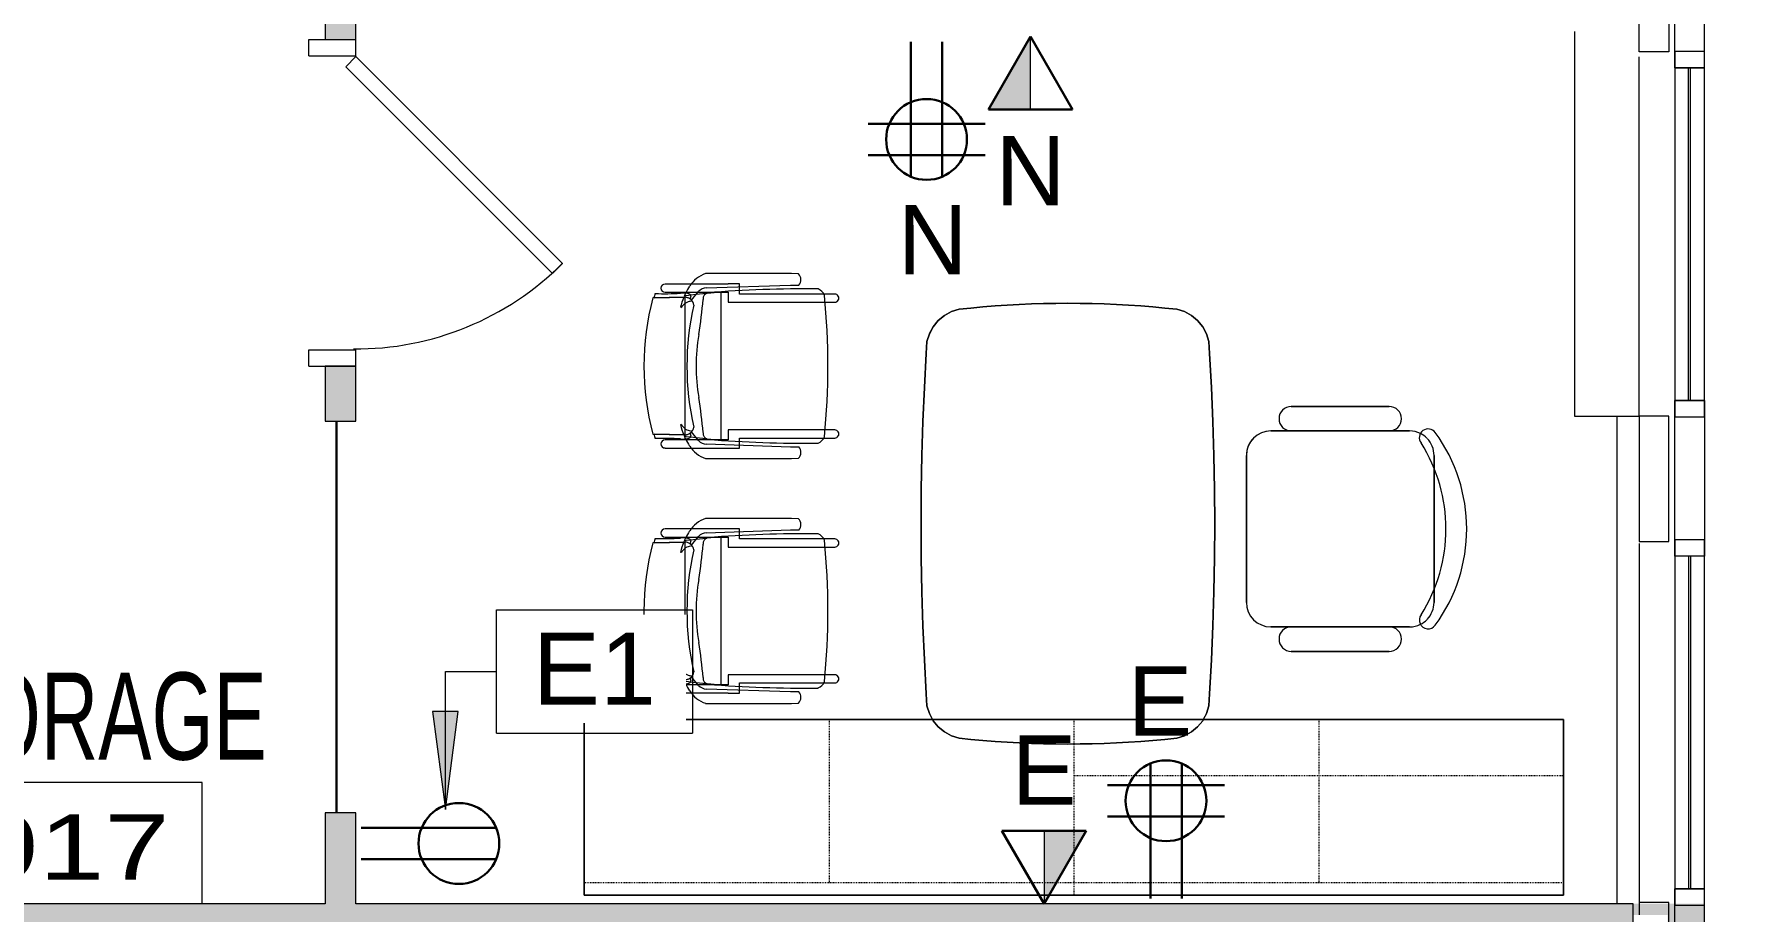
# Model space of a CAD drawing. Header units: inches. Extents: x 395 to 1878, y 644 to 1756.
# Drawn here: x 1467.3 to 1676.1, y 1256.9 to 1364.4 of the extents above; entities that cross this region are included whole.
import ezdxf

# ---------------------------------------------------------------- set-up
doc = ezdxf.new("R2010")
doc.units = ezdxf.units.IN
doc.header["$MEASUREMENT"] = 0
doc.linetypes.add('DASH 1_32_', pattern=[0.0625, 0.03125, -0.03125])
for name, color, linetype, lineweight in [('4694_52_AR$0$A-Area-Iden-Name', 7, 'Continuous', 9), ('4694_52_AR$0$A-Area-Iden-Numb', 7, 'Continuous', 9), ('4694_52_BB$0$BPT', 7, 'Continuous', 9), ('9t floor LINKED_dwg', 8, 'Continuous', 9), ('A-ANNO-KEYN', 231, 'Continuous', 9), ('A-ANNO-NOTE', 131, 'Continuous', 30), ('A-DETL-GENF', 92, 'Continuous', 9), ('A-DOOR', 31, 'Continuous', 13), ('A-DOOR-FRAM', 31, 'Continuous', 20), ('A-GLAZ', 151, 'Continuous', 13), ('A-WALL-PATT', 111, 'Continuous', 13), ('I-FURN', 30, 'Continuous', 9), ('I-WALL', 2, 'Continuous', 13)]:
    doc.layers.add(name, color=color, linetype=linetype, lineweight=lineweight)
doc.styles.add('Arial Narrow', font='ARIALN.TTF', dxfattribs={"width": 1.569593, "height": 8})
doc.styles.add('Arial Narrow_1', font='ARIALN.TTF', dxfattribs={"width": 0.8, "height": 10.666667})
doc.styles.add('Arial_2', font='arial.ttf', dxfattribs={"height": 8.851796})
doc.styles.add('Swis721 Lt BT', font='swissl.ttf', dxfattribs={"height": 8.514638})

# ---------------------------------------------------------------- blocks, each defined once
blk = doc.blocks.new('9t floor LINKED_dwg_4694_52_AR$0$OTJ_Room_Tag_4_P-V1-FIRST FLOOR POWER _ SIGNAL')
at = {"layer": '4694_52_AR$0$A-Area-Iden-Numb', "flags": 128}
blk.add_lwpolyline([(2, -1.855), (2, 0), (-2, 0), (-2, -1.855)], dxfattribs=at)
blk = doc.blocks.new('9t floor LINKED_dwg-4848483-FIRST FLOOR POWER _ SIGNAL')
at = {"layer": '4694_52_BB$0$BPT'}
for p, q in [((1670.06, 1319.54), (1670.06, 1360.29)), ((1670.31, 1319.54), (1670.31, 1360.29)), ((1661.25, 1317.63), (1661.25, 1257.87)), ((1663.99, 1302.01), (1663.99, 1258.02)), ((1671.99, 1300.47), (1668.37, 1300.47)), ((1670.06, 1300.47), (1670.06, 1259.72)), ((1670.31, 1300.47), (1670.31, 1259.72))]:
    blk.add_line(p, q, dxfattribs=at)
at = {"layer": '4694_52_BB$0$BPT', "flags": 128}
for points in [[(1663.99, 1379.17), (1667.62, 1379.17), (1667.62, 1362.25), (1663.99, 1362.25), (1663.99, 1379.17), (1663.99, 1423.16)], [(1668.37, 1360.29), (1671.99, 1360.29), (1668.37, 1360.29), (1668.37, 1381.04)], [(1671.99, 1360.29), (1671.99, 1381.04), (1668.37, 1381.04), (1671.99, 1381.04)], [(1656.06, 1364.73), (1656.06, 1317.63), (1663.99, 1317.63), (1663.99, 1361.62)], [(1671.99, 1319.54), (1668.37, 1319.54), (1671.99, 1319.54), (1671.99, 1300.47), (1668.37, 1300.47), (1668.37, 1319.54)], [(1671.99, 1236.91), (1671.99, 1259.72), (1668.37, 1259.72), (1671.99, 1259.72)], [(1668.37, 1236.91), (1671.99, 1236.91), (1668.37, 1236.91), (1668.37, 1259.72)], [(1663.99, 1238.51), (1663.99, 1237.78), (1667.62, 1237.78), (1667.62, 1258.02), (1663.99, 1258.02), (1663.99, 1256.51)]]:
    blk.add_lwpolyline(points, dxfattribs=at)
for points in [[(1671.99, 1362.29), (1668.37, 1362.29), (1668.37, 1317.54), (1671.99, 1317.54)], [(1667.62, 1302.26), (1667.62, 1317.63), (1663.99, 1317.63), (1663.99, 1302.26)], [(1668.37, 1257.72), (1671.99, 1257.72), (1671.99, 1302.47), (1668.37, 1302.47)]]:
    blk.add_lwpolyline(points, close=True, dxfattribs=at)
at = {"xscale": 8, "yscale": 8, "zscale": 8}
blk.add_blockref('9t floor LINKED_dwg_4694_52_AR$0$OTJ_Room_Tag_4_P-V1-FIRST FLOOR POWER _ SIGNAL', (1471.93, 1272.72), dxfattribs=at)
at = {"layer": '4694_52_AR$0$A-Area-Iden-Name', "insert": (1471.93, 1286.2), "char_height": 10.667, "width": 56.3634, "attachment_point": 2, "line_spacing_factor": 0.968573, "style": 'Arial Narrow_1'}
blk.add_mtext('STORAGE', dxfattribs=at)
at = {"layer": '4694_52_AR$0$A-Area-Iden-Numb', "insert": (1459.93, 1268.82), "char_height": 8, "width": 28.4095, "attachment_point": 1, "line_spacing_factor": 0.968573, "style": 'Arial Narrow'}
blk.add_mtext('917', dxfattribs=at)
blk = doc.blocks.new('Single Flush - OTJ_SOLIDFLUSH_ALUM-4928978-FIRST FLOOR POWER _ SIGNAL')
at = {"layer": 'A-DOOR', "color": 8, "lineweight": 20}
for p, q in [((-8.65, -25.96), (16.67, -0.64)), ((17.91, -1.88), (-7.42, -27.2)), ((16.67, -0.64), (17.91, -1.88)), ((-7.42, -27.2), (-8.65, -25.96))]:
    blk.add_line(p, q, dxfattribs=at)
at = {"layer": 'A-DOOR', "lineweight": 9}
blk.add_arc((17.91, -1.88), 35.81, 179.5, 225, dxfattribs=at)
at = {"layer": 'A-DOOR-FRAM', "color": 8}
for p, q in [((-20, 3.87), (-20, -1.88)), ((-20, 3.87), (-18, 3.87)), ((-18, 3.87), (-18, -1.88)), ((18, 3.87), (18, -1.88)), ((18, 3.87), (20, 3.87)), ((20, 3.87), (20, -1.88)), ((-20, -1.88), (-18, -1.88)), ((18, -1.88), (20, -1.88))]:
    blk.add_line(p, q, dxfattribs=at)
blk = doc.blocks.new('Frameless opening with glazing - 48_ x 96_-4931144-FIRST FLOOR POWER _ SIGNAL')
at = {"layer": 'A-GLAZ', "lineweight": 30}
blk.add_line((-25.5, -0.5), (22.5, -0.5), dxfattribs=at)
blk = doc.blocks.new('F-Haworth_Chair_X99-Seminar - X99 Seminar Chair with Glides-V19-FIRST FLOOR POWER _ SIGNAL')
at = {"layer": 'I-FURN'}
for p, q in [((-8.34, 11.52), (-8.42, 7.57)), ((-8.42, 7.57), (-8.34, 11.37)), ((8.42, 7.57), (8.34, 11.52)), ((8.34, 11.37), (8.42, 7.57)), ((-10.04, 10.02), (-10.04, 6.81)), ((-9.04, 7.4), (-9.04, 10.02)), ((9.04, 10.02), (9.04, 7.4)), ((10.04, 6.81), (10.04, 10.02)), ((-10.04, 6.81), (-10.04, 5)), ((-9.13, 5.92), (-8.07, 6.77)), ((-9.04, 5.99), (-9.04, 7.4)), ((-8.68, 6.87), (-8.75, 6.22)), ((-8.62, 7.42), (-8.68, 6.87)), ((-8.6, 7.6), (-8.62, 7.43)), ((-8.61, 6.81), (-8.23, 6.95)), ((-8.49, 7.6), (-8.56, 7.6)), ((-7.65, 7.6), (-8.4, 7.6)), ((-8.03, 6.81), (-7.95, 6.87)), ((7.65, 7.6), (-7.65, 7.6)), ((-7.18, 7.99), (-7.21, 8.13)), ((7.21, 8.13), (7.18, 7.99)), ((8.4, 7.6), (7.65, 7.6)), ((7.95, 6.87), (8.03, 6.81)), ((8.07, 6.77), (9.13, 5.92)), ((8.23, 6.95), (8.61, 6.81)), ((8.56, 7.6), (8.49, 7.6)), ((8.62, 7.43), (8.6, 7.6)), ((8.68, 6.87), (8.62, 7.42)), ((8.75, 6.22), (8.68, 6.87)), ((9.04, 7.4), (9.04, 5.99)), ((10.04, 5), (10.04, 6.81)), ((-11.32, 5.06), (-11.32, -5.48)), ((-10.04, 4.99), (-10.04, 2.27)), ((-9.92, -5.36), (-9.57, 4.97)), ((-8.9, 4.8), (-9.07, 3.2)), ((-9.04, 3.62), (-9.04, 5.99)), ((-8.88, 4.99), (-8.89, 4.91)), ((-8.75, 6.22), (-8.88, 4.99)), ((8.88, 4.99), (8.75, 6.22)), ((8.89, 4.91), (8.88, 4.99)), ((9.07, 3.2), (8.9, 4.8)), ((9.04, 5.99), (9.04, 3.62)), ((9.57, 4.97), (9.92, -5.36)), ((10.04, 2.27), (10.04, 4.99)), ((11.32, -5.48), (11.32, 5.06)), ((-10.04, 2.27), (-10.07, 2.27)), ((-10.07, 2.27), (-10.07, 0.89)), ((-9.07, 3.2), (-9.07, 3.12)), ((-9.07, 3.12), (9.07, 3.12)), ((-9.04, 3.43), (-9.04, 3.62)), ((-9.04, 3.12), (-9.04, 3.43)), ((-9.04, 2.27), (-9.04, 3.12)), ((-7.83, 2.27), (-9.04, 2.27)), ((-7.83, -9.57), (-7.83, 2.27)), ((9.04, 2.27), (7.83, 2.27)), ((7.83, 2.27), (7.83, -9.57)), ((9.04, 3.62), (9.04, 3.43)), ((9.04, 3.43), (9.04, 3.12)), ((9.04, 3.12), (9.04, 2.27)), ((9.07, 3.12), (9.07, 3.2)), ((10.07, 2.27), (10.04, 2.27)), ((10.07, 0.89), (10.07, 2.27)), ((-10.07, 0.89), (-9.71, 0.89)), ((-9.71, 0.89), (-9.2, 0.89)), ((-9.2, 0.89), (-8.82, 0.89)), ((-8.82, 0.89), (-8.82, -9.44)), ((8.82, 0.89), (9.2, 0.89)), ((8.82, -9.44), (8.82, 0.89)), ((9.2, 0.89), (9.71, 0.89)), ((9.71, 0.89), (10.07, 0.89)), ((-11.32, -5.48), (-11.3, -6.32)), ((-9.92, -6.36), (-9.92, -5.36)), ((9.92, -5.36), (9.92, -6.36)), ((11.3, -6.32), (11.32, -5.48)), ((-8.82, -9.44), (-8.82, -10.78)), ((-7.83, -10.78), (-7.83, -9.57)), ((7.83, -9.57), (7.83, -10.78)), ((8.82, -10.78), (8.82, -9.44))]:
    blk.add_line(p, q, dxfattribs=at)
for centre, radius, start, end in [((0, -20.29), 32.89, 75.3075, 104.696), ((-9.54, 10.02), 0.498, 360, 180), ((-36.06, 10.03), 27.2, 355.9857, 2.5118), ((0, -20.73), 33.17, 104.5766, 105.5522), ((0, -20.73), 33.17, 74.4478, 75.4234), ((36.06, 10.03), 27.2, 177.4882, 184.0143), ((9.54, 10.02), 0.498, 360, 180), ((-7.87, 3.92), 3.63, 121.9522, 161.8211), ((-4.71, -1.15), 9.61, 116.0036, 121.9522), ((-5.2, 7.86), 3.74, 175.9857, 189.9064), ((-4.71, -1.15), 9.61, 113.5094, 116.0036), ((-8.28, 7.33), 0.613, 189.9064, 237.4573), ((-4.71, -1.15), 9.61, 112.927, 113.3607), ((-4.71, -1.15), 9.61, 105.0666, 112.7369), ((-7.37, 7.55), 1.05, 178.8214, 214.7998), ((-7.37, 7.55), 1.05, 178.8214, 264.0446), ((-6.55, 6.76), 1.38, 147.5752, 174.9122), ((-6.55, 6.76), 1.38, 117.0503, 145.9813), ((0, -26.49), 33.83, 77.2285, 102.7715), ((6.55, 6.76), 1.38, 34.0187, 62.9497), ((4.71, -1.15), 9.61, 67.2631, 74.9334), ((7.37, 7.55), 1.05, 275.9554, 1.1786), ((6.55, 6.76), 1.38, 5.0878, 32.4248), ((7.37, 7.55), 1.05, 325.2002, 1.1786), ((4.71, -1.15), 9.61, 66.6393, 67.073), ((4.71, -1.15), 9.61, 63.9964, 66.4906), ((8.28, 7.33), 0.613, 302.5427, 350.0936), ((5.2, 7.86), 3.74, 350.0936, 4.0143), ((4.71, -1.15), 9.61, 58.0478, 63.9964), ((7.87, 3.92), 3.63, 18.1789, 58.0478), ((-8.18, 4.9), 1.39, 132.8922, 177.1987), ((144.06, -7.32), 153.52, 175.4787, 180.5251), ((-8.24, 4.59), 0.763, 84.2338, 165.7662), ((-11.32, 48.08), 42.84, 274.2301, 280.0233), ((0, -15.97), 22.19, 79.9767, 100.0233), ((11.32, 48.08), 42.84, 259.9767, 265.7699), ((8.24, 4.59), 0.763, 14.2338, 95.7662), ((-144.06, -7.32), 153.52, 359.4749, 4.5213), ((8.18, 4.9), 1.39, 2.8013, 47.1078), ((-10.58, -5.68), 0.956, 221.8901, 314.1099), ((10.58, -5.68), 0.956, 225.8901, 318.1099), ((-8.21, -8.28), 1.31, 200.0433, 249.9567), ((0, 75.01), 84.96, 264.1475, 275.8525), ((8.21, -8.28), 1.31, 290.0433, 339.9567), ((-8.32, -10.78), 0.495, 180, 360), ((8.32, -10.78), 0.495, 180, 360)]:
    blk.add_arc(centre, radius, start, end, dxfattribs=at)
blk = doc.blocks.new('F-Haworth_Chair_X99-Seminar - X99 Seminar Chair with Glides-V20-FIRST FLOOR POWER _ SIGNAL')
at = {"layer": 'I-FURN'}
for p, q in [((-8.34, 11.52), (-8.42, 7.57)), ((-8.42, 7.57), (-8.34, 11.37)), ((8.42, 7.57), (8.34, 11.52)), ((8.34, 11.37), (8.42, 7.57)), ((-10.04, 10.02), (-10.04, 6.81)), ((-9.04, 7.4), (-9.04, 10.02)), ((9.04, 10.02), (9.04, 7.4)), ((10.04, 6.81), (10.04, 10.02)), ((-10.04, 6.81), (-10.04, 5)), ((-9.13, 5.92), (-8.07, 6.77)), ((-9.04, 5.99), (-9.04, 7.4)), ((-8.68, 6.87), (-8.75, 6.22)), ((-8.62, 7.42), (-8.68, 6.87)), ((-8.6, 7.6), (-8.62, 7.43)), ((-8.61, 6.81), (-8.23, 6.95)), ((-8.49, 7.6), (-8.56, 7.6)), ((-7.65, 7.6), (-8.4, 7.6)), ((-8.03, 6.81), (-7.95, 6.87)), ((7.65, 7.6), (-7.65, 7.6)), ((-7.18, 7.99), (-7.21, 8.13)), ((7.21, 8.13), (7.18, 7.99)), ((8.4, 7.6), (7.65, 7.6)), ((7.95, 6.87), (8.03, 6.81)), ((8.07, 6.77), (9.13, 5.92)), ((8.23, 6.95), (8.61, 6.81)), ((8.56, 7.6), (8.49, 7.6)), ((8.62, 7.43), (8.6, 7.6)), ((8.68, 6.87), (8.62, 7.42)), ((8.75, 6.22), (8.68, 6.87)), ((9.04, 7.4), (9.04, 5.99)), ((10.04, 5), (10.04, 6.81)), ((-11.32, 5.06), (-11.32, -5.48)), ((-10.04, 4.99), (-10.04, 2.27)), ((-9.92, -5.36), (-9.57, 4.97)), ((-8.9, 4.8), (-9.07, 3.2)), ((-9.04, 3.62), (-9.04, 5.99)), ((-8.88, 4.99), (-8.89, 4.91)), ((-8.75, 6.22), (-8.88, 4.99)), ((8.88, 4.99), (8.75, 6.22)), ((8.89, 4.91), (8.88, 4.99)), ((9.07, 3.2), (8.9, 4.8)), ((9.04, 5.99), (9.04, 3.62)), ((9.57, 4.97), (9.92, -5.36)), ((10.04, 2.27), (10.04, 4.99)), ((11.32, -5.48), (11.32, 5.06)), ((-10.04, 2.27), (-10.07, 2.27)), ((-10.07, 2.27), (-10.07, 0.89)), ((-9.07, 3.2), (-9.07, 3.12)), ((-9.07, 3.12), (9.07, 3.12)), ((-9.04, 3.43), (-9.04, 3.62)), ((-9.04, 3.12), (-9.04, 3.43)), ((-9.04, 2.27), (-9.04, 3.12)), ((-7.83, 2.27), (-9.04, 2.27)), ((-7.83, -9.57), (-7.83, 2.27)), ((9.04, 2.27), (7.83, 2.27)), ((7.83, 2.27), (7.83, -9.57)), ((9.04, 3.62), (9.04, 3.43)), ((9.04, 3.43), (9.04, 3.12)), ((9.04, 3.12), (9.04, 2.27)), ((9.07, 3.12), (9.07, 3.2)), ((10.07, 2.27), (10.04, 2.27)), ((10.07, 0.89), (10.07, 2.27)), ((-10.07, 0.89), (-9.71, 0.89)), ((-9.71, 0.89), (-9.2, 0.89)), ((-9.2, 0.89), (-8.82, 0.89)), ((-8.82, 0.89), (-8.82, -9.44)), ((8.82, 0.89), (9.2, 0.89)), ((8.82, -9.44), (8.82, 0.89)), ((9.2, 0.89), (9.71, 0.89)), ((9.71, 0.89), (10.07, 0.89)), ((-11.32, -5.48), (-11.3, -6.32)), ((-9.92, -6.36), (-9.92, -5.36)), ((9.92, -5.36), (9.92, -6.36)), ((11.3, -6.32), (11.32, -5.48)), ((-8.82, -9.44), (-8.82, -10.78)), ((-7.83, -10.78), (-7.83, -9.57)), ((7.83, -9.57), (7.83, -10.78)), ((8.82, -10.78), (8.82, -9.44))]:
    blk.add_line(p, q, dxfattribs=at)
for centre, radius, start, end in [((0, -20.29), 32.89, 75.3075, 104.696), ((-9.54, 10.02), 0.498, 360, 180), ((-36.06, 10.03), 27.2, 355.9857, 2.5118), ((0, -20.73), 33.17, 104.5766, 105.5522), ((0, -20.73), 33.17, 74.4478, 75.4234), ((36.06, 10.03), 27.2, 177.4882, 184.0143), ((9.54, 10.02), 0.498, 360, 180), ((-7.87, 3.92), 3.63, 121.9522, 161.8211), ((-4.71, -1.15), 9.61, 116.0036, 121.9522), ((-5.2, 7.86), 3.74, 175.9857, 189.9064), ((-4.71, -1.15), 9.61, 113.5094, 116.0036), ((-8.28, 7.33), 0.613, 189.9064, 237.4573), ((-4.71, -1.15), 9.61, 112.927, 113.3607), ((-4.71, -1.15), 9.61, 105.0666, 112.7369), ((-7.37, 7.55), 1.05, 178.8214, 214.7998), ((-7.37, 7.55), 1.05, 178.8214, 264.0446), ((-6.55, 6.76), 1.38, 147.5752, 174.9122), ((-6.55, 6.76), 1.38, 117.0503, 145.9813), ((0, -26.49), 33.83, 77.2285, 102.7715), ((6.55, 6.76), 1.38, 34.0187, 62.9497), ((4.71, -1.15), 9.61, 67.2631, 74.9334), ((7.37, 7.55), 1.05, 275.9554, 1.1786), ((6.55, 6.76), 1.38, 5.0878, 32.4248), ((7.37, 7.55), 1.05, 325.2002, 1.1786), ((4.71, -1.15), 9.61, 66.6393, 67.073), ((4.71, -1.15), 9.61, 63.9964, 66.4906), ((8.28, 7.33), 0.613, 302.5427, 350.0936), ((5.2, 7.86), 3.74, 350.0936, 4.0143), ((4.71, -1.15), 9.61, 58.0478, 63.9964), ((7.87, 3.92), 3.63, 18.1789, 58.0478), ((-8.18, 4.9), 1.39, 132.8922, 177.1987), ((144.06, -7.32), 153.52, 175.4787, 180.5251), ((-8.24, 4.59), 0.763, 84.2338, 165.7662), ((-11.32, 48.08), 42.84, 274.2301, 280.0233), ((0, -15.97), 22.19, 79.9767, 100.0233), ((11.32, 48.08), 42.84, 259.9767, 265.7699), ((8.24, 4.59), 0.763, 14.2338, 95.7662), ((-144.06, -7.32), 153.52, 359.4749, 4.5213), ((8.18, 4.9), 1.39, 2.8013, 47.1078), ((-10.58, -5.68), 0.956, 221.8901, 314.1099), ((10.58, -5.68), 0.956, 225.8901, 318.1099), ((-8.21, -8.28), 1.31, 200.0433, 249.9567), ((0, 75.01), 84.96, 264.1475, 275.8525), ((8.21, -8.28), 1.31, 290.0433, 339.9567), ((-8.32, -10.78), 0.495, 180, 360), ((8.32, -10.78), 0.495, 180, 360)]:
    blk.add_arc(centre, radius, start, end, dxfattribs=at)
blk = doc.blocks.new('T-Shaped Desk 18 - T-Shaped Desk 1-4947199-FIRST FLOOR POWER _ SIGNAL')
at = {"layer": 'I-FURN'}
for p, q in [((1305.94, 1631.11), (1305.18, 1630.48)), ((1305.18, 1630.48), (1305.94, 1631.11)), ((1306.81, 1631.57), (1305.94, 1631.11)), ((1305.94, 1631.11), (1306.81, 1631.57)), ((1307.75, 1631.86), (1306.81, 1631.57)), ((1306.81, 1631.57), (1307.75, 1631.86)), ((1309.19, 1632.01), (1307.75, 1631.86)), ((1307.75, 1631.86), (1309.19, 1632.01)), ((1310.67, 1632.14), (1309.19, 1632.01)), ((1309.19, 1632.01), (1310.67, 1632.14)), ((1312.15, 1632.26), (1310.67, 1632.14)), ((1310.67, 1632.14), (1312.15, 1632.26)), ((1313.64, 1632.36), (1312.15, 1632.26)), ((1312.15, 1632.26), (1313.64, 1632.36)), ((1315.12, 1632.44), (1313.64, 1632.36)), ((1313.64, 1632.36), (1315.12, 1632.44)), ((1316.61, 1632.51), (1315.12, 1632.44)), ((1315.12, 1632.44), (1316.61, 1632.51)), ((1318.1, 1632.55), (1316.61, 1632.51)), ((1316.61, 1632.51), (1318.1, 1632.55)), ((1319.59, 1632.58), (1318.1, 1632.55)), ((1318.1, 1632.55), (1319.59, 1632.58)), ((1321.08, 1632.59), (1319.59, 1632.58)), ((1319.59, 1632.58), (1321.08, 1632.59)), ((1322.57, 1632.58), (1321.08, 1632.59)), ((1321.08, 1632.59), (1322.57, 1632.58)), ((1324.06, 1632.55), (1322.57, 1632.58)), ((1322.57, 1632.58), (1324.06, 1632.55)), ((1325.54, 1632.51), (1324.06, 1632.55)), ((1324.06, 1632.55), (1325.54, 1632.51)), ((1327.03, 1632.44), (1325.54, 1632.51)), ((1325.54, 1632.51), (1327.03, 1632.44)), ((1328.52, 1632.36), (1327.03, 1632.44)), ((1327.03, 1632.44), (1328.52, 1632.36)), ((1330, 1632.26), (1328.52, 1632.36)), ((1328.52, 1632.36), (1330, 1632.26)), ((1331.49, 1632.14), (1330, 1632.26)), ((1330, 1632.26), (1331.49, 1632.14)), ((1332.97, 1632.01), (1331.49, 1632.14)), ((1331.49, 1632.14), (1332.97, 1632.01)), ((1334.41, 1631.86), (1332.97, 1632.01)), ((1332.97, 1632.01), (1334.41, 1631.86)), ((1335.35, 1631.57), (1334.41, 1631.86)), ((1334.41, 1631.86), (1335.35, 1631.57)), ((1336.21, 1631.11), (1335.35, 1631.57)), ((1335.35, 1631.57), (1336.21, 1631.11)), ((1336.97, 1630.48), (1336.21, 1631.11)), ((1336.21, 1631.11), (1336.97, 1630.48)), ((1304.1, 1628.86), (1303.81, 1627.92)), ((1303.81, 1627.92), (1304.1, 1628.86)), ((1304.56, 1629.72), (1304.1, 1628.86)), ((1304.1, 1628.86), (1304.11, 1628.87)), ((1304.11, 1628.87), (1304.56, 1629.72)), ((1305.18, 1630.48), (1304.56, 1629.72)), ((1304.56, 1629.72), (1305.18, 1630.48)), ((1337.6, 1629.72), (1336.97, 1630.48)), ((1336.97, 1630.48), (1337.6, 1629.72)), ((1338.06, 1628.86), (1337.6, 1629.72)), ((1337.6, 1629.72), (1338.06, 1628.86)), ((1338.34, 1627.92), (1338.06, 1628.86)), ((1338.06, 1628.86), (1338.34, 1627.92)), ((1303.81, 1627.92), (1303.72, 1626.43)), ((1303.72, 1626.43), (1303.81, 1627.92)), ((1338.44, 1626.43), (1338.34, 1627.92)), ((1338.34, 1627.92), (1338.44, 1626.43)), ((1303.72, 1626.43), (1303.49, 1622.27)), ((1303.49, 1622.27), (1303.72, 1626.43)), ((1338.67, 1622.27), (1338.44, 1626.43)), ((1338.44, 1626.43), (1338.67, 1622.27)), ((1303.49, 1622.27), (1303.31, 1618.1)), ((1303.31, 1618.1), (1303.49, 1622.27)), ((1338.85, 1618.1), (1338.67, 1622.27)), ((1338.67, 1622.27), (1338.85, 1618.1)), ((1303.31, 1618.1), (1303.18, 1613.93)), ((1303.18, 1613.93), (1303.31, 1618.1)), ((1338.98, 1613.93), (1338.85, 1618.1)), ((1338.85, 1618.1), (1338.98, 1613.93)), ((1303.18, 1613.93), (1303.1, 1609.76)), ((1303.1, 1609.76), (1303.18, 1613.93)), ((1339.05, 1609.76), (1338.98, 1613.93)), ((1338.98, 1613.93), (1339.05, 1609.76)), ((1303.1, 1609.76), (1303.08, 1605.59)), ((1303.08, 1605.59), (1303.1, 1609.76)), ((1339.08, 1605.59), (1339.05, 1609.76)), ((1339.05, 1609.76), (1339.08, 1605.59)), ((1303.08, 1605.59), (1303.1, 1601.42)), ((1303.1, 1601.42), (1303.08, 1605.59)), ((1339.05, 1601.42), (1339.08, 1605.59)), ((1339.08, 1605.59), (1339.05, 1601.42)), ((1303.1, 1601.42), (1303.18, 1597.25)), ((1303.18, 1597.25), (1303.1, 1601.42)), ((1338.98, 1597.25), (1339.05, 1601.42)), ((1339.05, 1601.42), (1338.98, 1597.25)), ((1303.18, 1597.25), (1303.31, 1593.08)), ((1303.31, 1593.08), (1303.18, 1597.25)), ((1338.85, 1593.08), (1338.98, 1597.25)), ((1338.98, 1597.25), (1338.85, 1593.08)), ((1303.31, 1593.08), (1303.49, 1588.91)), ((1303.49, 1588.91), (1303.31, 1593.08)), ((1338.67, 1588.91), (1338.85, 1593.08)), ((1338.85, 1593.08), (1338.67, 1588.91)), ((1303.49, 1588.91), (1303.72, 1584.75)), ((1303.72, 1584.75), (1303.49, 1588.91)), ((1338.44, 1584.75), (1338.67, 1588.91)), ((1338.67, 1588.91), (1338.44, 1584.75)), ((1303.72, 1584.75), (1303.81, 1583.26)), ((1303.81, 1583.26), (1303.72, 1584.75)), ((1338.34, 1583.26), (1338.44, 1584.75)), ((1338.44, 1584.75), (1338.34, 1583.26)), ((1303.81, 1583.26), (1304.1, 1582.32)), ((1304.1, 1582.32), (1303.81, 1583.26)), ((1338.06, 1582.32), (1338.34, 1583.26)), ((1338.34, 1583.26), (1338.06, 1582.32)), ((1261.82, 1581.59), (1261.82, 1560.09)), ((1381.82, 1581.59), (1261.82, 1581.59)), ((1261.82, 1581.59), (1304.49, 1581.59)), ((1261.82, 1560.09), (1261.82, 1581.59)), ((1304.1, 1582.32), (1304.56, 1581.45)), ((1304.49, 1581.59), (1304.1, 1582.32)), ((1304.56, 1581.45), (1304.49, 1581.59)), ((1304.5, 1581.59), (1337.65, 1581.59)), ((1304.56, 1581.45), (1305.18, 1580.7)), ((1305.18, 1580.7), (1304.56, 1581.45)), ((1305.18, 1580.7), (1305.94, 1580.07)), ((1305.94, 1580.07), (1305.18, 1580.7)), ((1336.21, 1580.07), (1336.97, 1580.7)), ((1336.97, 1580.7), (1336.21, 1580.07)), ((1336.97, 1580.7), (1337.6, 1581.45)), ((1337.6, 1581.45), (1336.97, 1580.7)), ((1337.6, 1581.45), (1338.06, 1582.32)), ((1337.67, 1581.59), (1337.6, 1581.45)), ((1338.06, 1582.32), (1337.67, 1581.59)), ((1337.67, 1581.59), (1381.82, 1581.59)), ((1381.82, 1560.09), (1381.82, 1581.59)), ((1381.82, 1581.59), (1381.82, 1560.09)), ((1305.94, 1580.07), (1306.81, 1579.61)), ((1306.81, 1579.61), (1305.94, 1580.07)), ((1306.81, 1579.61), (1307.75, 1579.32)), ((1307.75, 1579.32), (1306.81, 1579.61)), ((1307.75, 1579.32), (1309.19, 1579.17)), ((1309.19, 1579.17), (1307.75, 1579.32)), ((1309.19, 1579.17), (1310.67, 1579.04)), ((1310.67, 1579.04), (1309.19, 1579.17)), ((1310.67, 1579.04), (1312.15, 1578.92)), ((1312.15, 1578.92), (1310.67, 1579.04)), ((1312.15, 1578.92), (1313.64, 1578.82)), ((1313.64, 1578.82), (1312.15, 1578.92)), ((1313.64, 1578.82), (1315.12, 1578.74)), ((1315.12, 1578.74), (1313.64, 1578.82)), ((1315.12, 1578.74), (1316.61, 1578.67)), ((1316.61, 1578.67), (1315.12, 1578.74)), ((1316.61, 1578.67), (1318.1, 1578.63)), ((1318.1, 1578.63), (1316.61, 1578.67)), ((1318.1, 1578.63), (1319.59, 1578.6)), ((1319.59, 1578.6), (1318.1, 1578.63)), ((1319.59, 1578.6), (1321.08, 1578.59)), ((1321.08, 1578.59), (1319.59, 1578.6)), ((1321.08, 1578.59), (1322.57, 1578.6)), ((1322.57, 1578.6), (1321.08, 1578.59)), ((1322.57, 1578.6), (1324.06, 1578.63)), ((1324.06, 1578.63), (1322.57, 1578.6)), ((1324.06, 1578.63), (1325.54, 1578.67)), ((1325.54, 1578.67), (1324.06, 1578.63)), ((1325.54, 1578.67), (1327.03, 1578.74)), ((1327.03, 1578.74), (1325.54, 1578.67)), ((1327.03, 1578.74), (1328.52, 1578.82)), ((1328.52, 1578.82), (1327.03, 1578.74)), ((1328.52, 1578.82), (1330, 1578.92)), ((1330, 1578.92), (1328.52, 1578.82)), ((1330, 1578.92), (1331.49, 1579.04)), ((1331.49, 1579.04), (1330, 1578.92)), ((1331.49, 1579.04), (1332.97, 1579.17)), ((1332.97, 1579.17), (1331.49, 1579.04)), ((1332.97, 1579.17), (1334.41, 1579.32)), ((1334.41, 1579.32), (1332.97, 1579.17)), ((1334.41, 1579.32), (1335.35, 1579.61)), ((1335.35, 1579.61), (1334.41, 1579.32)), ((1335.35, 1579.61), (1336.21, 1580.07)), ((1336.21, 1580.07), (1335.35, 1579.61)), ((1261.82, 1560.09), (1381.82, 1560.09)), ((1381.82, 1560.09), (1261.82, 1560.09))]:
    blk.add_line(p, q, dxfattribs=at)
at = {"layer": 'I-FURN', "linetype": 'DASH 1_32_'}
for p, q in [((1291.82, 1581.59), (1291.82, 1561.59)), ((1321.82, 1581.59), (1321.82, 1561.59)), ((1351.82, 1581.59), (1351.82, 1561.59)), ((1321.82, 1574.72), (1381.82, 1574.72)), ((1291.82, 1561.59), (1261.82, 1561.59)), ((1321.82, 1561.59), (1291.82, 1561.59)), ((1321.82, 1561.59), (1321.82, 1560.09)), ((1351.82, 1561.59), (1321.82, 1561.59)), ((1381.82, 1561.59), (1351.82, 1561.59))]:
    blk.add_line(p, q, dxfattribs=at)
blk = doc.blocks.new('F-Chairs1 - Workstation-V30-FIRST FLOOR POWER _ SIGNAL')
at = {"layer": 'I-FURN'}
for p, q in [((-9, 27), (9, 27)), ((9, 27), (-9, 27)), ((-9, 27), (9, 27)), ((-12, 7), (-12, 24)), ((-12, 24), (-12, 21.5)), ((-12, 21.5), (-12, 24)), ((12, 24), (12, 7)), ((12, 21.5), (12, 24)), ((12, 24), (12, 21.5)), ((-15, 9.5), (-15, 21.5)), ((-15, 21.5), (-15, 9.5)), ((-15, 9.5), (-15, 21.5)), ((-12, 9.5), (-12, 21.5)), ((-12, 21.5), (-12, 9.5)), ((-12, 21.5), (-12, 9.5)), ((-12, 9.5), (-12, 21.5)), ((12, 21.5), (12, 9.5)), ((12, 9.5), (12, 21.5)), ((12, 9.5), (12, 21.5)), ((12, 21.5), (12, 9.5)), ((15, 21.5), (15, 9.5)), ((15, 9.5), (15, 21.5)), ((15, 21.5), (15, 9.5)), ((-12, 9.5), (-12, 7)), ((-12, 7), (-12, 9.5)), ((12, 7), (12, 9.5)), ((12, 9.5), (12, 7)), ((-9, 4), (-7.33, 4)), ((-7.33, 4), (-9, 4)), ((7.44, 4), (-7.44, 4)), ((-7.33, 4), (7.33, 4)), ((7.33, 4), (-7.33, 4)), ((7.33, 4), (9, 4)), ((9, 4), (7.33, 4))]:
    blk.add_line(p, q, dxfattribs=at)
for centre, radius, start, end in [((-9, 24), 3, 90, 180), ((-9, 24), 3, 90, 180), ((-9, 24), 3, 90, 180), ((9, 24), 3, 360, 90), ((9, 24), 3, 360, 90), ((9, 24), 3, 0, 90), ((-13.5, 21.5), 1.5, 360, 180), ((-13.5, 21.5), 1.5, 360, 180), ((-13.5, 21.5), 1.5, 0, 180), ((13.5, 21.5), 1.5, 360, 180), ((13.5, 21.5), 1.5, 360, 180), ((13.5, 21.5), 1.5, 0, 180), ((-13.5, 9.5), 1.5, 180, 360), ((-13.5, 9.5), 1.5, 180, 360), ((-13.5, 9.5), 1.5, 180, 0), ((13.5, 9.5), 1.5, 180, 360), ((13.5, 9.5), 1.5, 180, 360), ((13.5, 9.5), 1.5, 180, 0), ((-9, 7), 3, 180, 206.2836), ((-9, 7), 3, 180, 206.3953), ((-9, 7), 3, 180, 206.3953), ((9, 7), 3, 333.7164, 360), ((9, 7), 3, 333.6047, 0), ((9, 7), 3, 333.6047, 0), ((-11.17, 4.73), 1.08, 53.8255, 233.8255), ((-11.17, 4.73), 1.08, 53.8255, 233.8255), ((-11.17, 4.73), 1.08, 53.8255, 233.8255), ((-9, 7), 3, 206.3953, 225), ((-9, 7), 3, 206.3953, 225), ((-9, 7), 3, 225.9978, 270), ((-9, 7), 3, 225.9978, 270), ((0, 22.18), 19.64, 237.5758, 302.4242), ((0, 22.18), 19.64, 237.5758, 302.4242), ((0, 22.18), 19.64, 237.5758, 302.4242), ((9, 7), 3, 270, 314.0022), ((9, 7), 3, 270, 314.0022), ((11.17, 4.73), 1.08, 306.1745, 126.1745), ((11.17, 4.73), 1.08, 306.1745, 126.1745), ((11.17, 4.73), 1.08, 306.1745, 126.1745), ((9, 7), 3, 315, 333.6047), ((9, 7), 3, 315, 333.6047), ((0, 20), 20, 233.8255, 306.1745), ((0, 20), 20, 233.8255, 306.1745), ((0, 20), 20, 233.8255, 306.1745)]:
    blk.add_arc(centre, radius, start, end, dxfattribs=at)
blk = doc.blocks.new('Keynote Tag - Keynote Number - Boxed-135510-FIRST FLOOR POWER _ SIGNAL')
at = {"layer": 'A-ANNO-KEYN'}
for p, q in [((-0.125, -0.0792), (-0.125, 0.0781)), ((-0.125, 0.0781), (0.125, 0.0781)), ((0.125, 0.0781), (0.125, -0.0792)), ((-0.125, -0.0792), (0.125, -0.0792))]:
    blk.add_line(p, q, dxfattribs=at)

msp = doc.modelspace()

# ---------------------------------------------------------------- hatches: boundary and pattern name
at = {"layer": 'A-ANNO-KEYN'}
msp.add_hatch(color=256, dxfattribs=at).paths.add_polyline_path([(1517.72, 1269.43), (1519.3, 1281.43), (1516.14, 1281.43)], flags=0)
at = {"layer": 'A-ANNO-NOTE', "lineweight": 9}
for points in [[(1589.42, 1355.19), (1589.42, 1364.12), (1584.27, 1355.19)], [(1591.07, 1257.87), (1596.22, 1266.81), (1591.07, 1266.81)]]:
    msp.add_hatch(color=256, dxfattribs=at).paths.add_polyline_path(points, flags=0)
at = {"layer": 'A-DETL-GENF'}
h = msp.add_hatch(color=254, dxfattribs=at)
h.paths.add_polyline_path([(811.25, 647.5), (887.25, 647.5), (887.25, 694.57), (811.25, 694.57), (811.25, 650.52)], flags=0)
h.paths.add_polyline_path([(807.08, 647.5), (807.25, 647.5), (807.25, 698.57), (887.25, 698.57), (887.25, 705), (891.25, 705), (891.25, 647.5), (1223.25, 647.5), (1223.25, 705), (1227.25, 705), (1227.25, 693.07), (1315.25, 693.07), (1315.25, 662.79), (1339.25, 662.79), (1339.25, 647.5), (1401.5, 647.5), (1401.5, 682.5), (1425.5, 682.5), (1425.5, 647.5), (1878.31, 647.5), (1878.31, 893.5), (1671.99, 893.5), (1671.99, 1257.87), (1663.25, 1257.87), (1663.25, 1256.51), (1667.49, 1256.51), (1667.49, 1238.51), (1649.49, 1238.51), (1649.49, 1254.12), (1429.25, 1254.12), (1429.25, 1233.5), (1403.75, 1233.5), (1403.75, 1254.12), (1216.25, 1254.12), (1216.25, 1237), (1198.25, 1237), (1198.25, 1250.56), (1104.25, 1250.56), (1104.25, 1198.56), (1135.73, 1198.56), (1135.73, 1194.56), (1104.25, 1194.56), (1104.25, 1191.56), (1100.25, 1191.56), (1100.25, 1254.56), (1102.13, 1254.56), (1102.13, 1257.87), (1014.25, 1257.87), (1014.25, 1219), (1002.25, 1219), (1002.25, 1250.56), (943.28, 1250.56), (943.28, 1208.56), (921.28, 1208.56), (921.28, 1232.56), (820.25, 1232.56), (820.25, 1102.56), (858.25, 1102.56), (858.25, 1098.56), (820.25, 1098.56), (820.25, 1084.56), (964.25, 1084.56), (964.25, 1098.56), (876.25, 1098.56), (876.25, 1102.56), (964.25, 1102.56), (964.25, 1161.64), (968.25, 1161.64), (968.25, 1106.56), (1010.25, 1106.56), (1010.25, 1109.59), (1014.25, 1109.59), (1014.25, 1073.1), (1010.25, 1073.1), (1010.25, 1076.56), (968.25, 1076.56), (968.25, 1018.56), (964.25, 1018.56), (964.25, 1080.56), (820.25, 1080.56), (820.25, 946.56), (858.25, 946.56), (858.25, 946.31), (876.25, 946.31), (876.25, 946.56), (971.53, 946.56), (971.53, 970.56), (1010.25, 970.56), (1010.25, 1037.1), (1014.25, 1037.1), (1014.25, 969), (1002.25, 969), (975.53, 966.56), (975.53, 918.56), (1010.25, 918.56), (1010.25, 950.56), (1014.25, 950.56), (1014.25, 914.56), (971.53, 914.56), (971.53, 927.72), (953.53, 927.72), (953.53, 914.56), (891.25, 914.56), (891.25, 911.3), (888.63, 911.3), (888.63, 839.74), (891.25, 839.74), (891.25, 833.44), (888.63, 833.44), (888.63, 833), (911.63, 833), (911.63, 829), (899.25, 829), (899.25, 797.44), (887.25, 797.44), (887.25, 814.06), (685, 814.06), (685, 870.94), (446.5, 870.94), (446.5, 891.94), (395.07, 891.94), (395.07, 647.5), (765.88, 647.5)], flags=0)
h.paths.add_polyline_path([(1271.25, 647.5), (1271.25, 689.07), (1227.25, 689.07), (1227.25, 647.5)], flags=0)
h.paths.add_polyline_path([(1311.25, 647.5), (1311.25, 689.07), (1275.25, 689.07), (1275.25, 647.5), (1275.68, 647.5)], flags=0)
h.paths.add_polyline_path([(903.25, 647.5), (903.25, 705.44), (887.25, 705.44), (887.25, 717), (909.13, 717), (909.13, 789.61), (891.25, 789.61), (891.25, 717.44), (887.25, 717.44), (887.25, 797), (891.25, 797), (891.25, 793.61), (983.25, 793.61), (983.25, 815.1), (959.13, 815.1), (959.13, 829), (947.63, 829), (947.63, 833), (963.13, 833), (963.13, 819.1), (983.25, 819.1), (983.25, 833), (987.25, 833), (987.25, 786.11), (983.25, 786.11), (983.25, 789.61), (913.13, 789.61), (913.13, 717), (987.25, 717), (987.25, 705.44), (971.25, 705.44), (971.25, 713), (903.25, 713)], flags=0)
h.paths.add_polyline_path([(1127.25, 675.14), (1127.25, 705), (1131.25, 705), (1131.25, 675.14)], flags=0)
h.paths.add_polyline_path([(983.25, 675.14), (983.25, 705), (987.25, 705), (987.25, 675.14)], flags=0)
h.paths.add_polyline_path([(1223.1, 705.44), (1211.25, 705.44), (1211.25, 709), (1143.25, 709), (1143.25, 705.44), (1127.25, 705.44), (1127.25, 717), (1143.25, 717), (1143.25, 713), (1211.25, 713), (1211.25, 717), (1227.25, 717), (1227.25, 705.44), (1223.25, 705.44)], flags=0)
h.paths.add_polyline_path([(1223.25, 717.44), (1223.25, 821), (1211.25, 821), (1211.25, 833), (1227.25, 833), (1227.25, 717.44)], flags=0)
h.paths.add_polyline_path([(1131.25, 717.44), (1127.25, 717.44), (1127.25, 744.12), (1131.25, 744.11)], flags=0)
h.paths.add_polyline_path([(983.25, 717.44), (983.25, 744.11), (987.25, 744.11), (987.25, 717.44)], flags=0)
h.paths.add_polyline_path([(1493, 746.25), (1493, 842.25), (1643.75, 842.25), (1643.75, 820.25), (1515, 820.25), (1515, 746.25), (1507.5, 746.25)], flags=0)
h.paths.add_polyline_path([(1407, 768), (1393, 768), (1393, 855.02), (1407, 855.02), (1407, 814.06)], flags=0)
h.paths.add_polyline_path([(1131.25, 786.11), (1127.25, 786.11), (1127.25, 833), (1143.25, 833), (1143.25, 821), (1131.25, 821), (1131.25, 793.61)], flags=0)
h.paths.add_polyline_path([(1772.49, 869.55), (1759.49, 869.55), (1759.49, 885.5), (1772.49, 885.5), (1772.49, 870)], flags=0)
h.paths.add_polyline_path([(1667.62, 870), (1647.75, 870), (1647.75, 890), (1667.62, 890), (1667.62, 889.13), (1667.75, 889.13), (1667.75, 870)], flags=0)
h.paths.add_polyline_path([(912.3, 918.56), (949.53, 918.56), (949.53, 931.72), (971.53, 931.72), (971.53, 934.56), (891.25, 934.56), (891.25, 918.56)], flags=0)
h.paths.add_polyline_path([(876.25, 934.19), (887.25, 934.19), (887.25, 934.56), (876.25, 934.56), (876.25, 938.56), (971.53, 938.56), (971.53, 942.56), (820.25, 942.56), (820.25, 938.56), (821.75, 938.56), (821.75, 934.56), (816.25, 934.56), (816.25, 934.19), (858.58, 934.19)], flags=0)
h.paths.add_polyline_path([(825.5, 934.56), (825.5, 938.56), (858.25, 938.56), (858.25, 934.56)], flags=0)
h.paths.add_polyline_path([(1202.25, 951), (1198.25, 951), (1198.25, 968.56), (1216.25, 968.56), (1216.25, 951)], flags=0)
h.paths.add_polyline_path([(1002.25, 966.56), (975.53, 966.56), (1002.25, 969)], flags=0)
h.paths.add_polyline_path([(1202.25, 969), (1198.25, 969), (1198.25, 1194.56), (1171.73, 1194.56), (1171.73, 1198.56), (1198.25, 1198.56), (1198.25, 1236.56), (1202.25, 1236.56), (1202.25, 969.65)], flags=0)
h.paths.add_polyline_path([(817, 977.94), (817, 1106.37), (816.25, 1106.37), (816.25, 977.94)], flags=0)
h.paths.add_polyline_path([(1429.25, 988), (1403.75, 988), (1403.75, 1013.5), (1429.25, 1013.5)], flags=0)
h.paths.add_polyline_path([(1649.49, 992.51), (1649.49, 1010.51), (1667.49, 1010.51), (1667.49, 992.51), (1663.27, 992.51)], flags=0)
h.paths.add_polyline_path([(1010.25, 1080.56), (1010.25, 1102.56), (968.25, 1102.56), (968.25, 1080.56), (997.73, 1080.56)], flags=0)
h.paths.add_polyline_path([(816.25, 1110.12), (817, 1110.12), (817, 1254.12), (816.25, 1254.12), (816.25, 1132.36)], flags=0)
h.paths.add_polyline_path([(1663.27, 1117.61), (1647.27, 1117.61), (1647.27, 1130.61), (1663.27, 1130.61)], flags=0)
h.paths.add_polyline_path([(1010.25, 1145.59), (1010.25, 1218.56), (1014.25, 1218.56), (1014.25, 1145.59)], flags=0)
h.paths.add_polyline_path([(925.28, 1212.56), (939.28, 1212.56), (939.28, 1250.56), (876.25, 1250.56), (876.25, 1243), (858.25, 1243), (858.25, 1250.56), (820.25, 1250.56), (820.25, 1236.56), (925.28, 1236.56), (925.28, 1226.56)], flags=0)
at = {"layer": 'A-WALL-PATT', "lineweight": 9}
h = msp.add_hatch(color=7, dxfattribs=at)
h.paths.add_polyline_path([(1506.75, 1257.87), (1506.75, 1269), (1503, 1269), (1503, 1257.87)], flags=0)
h.paths.add_polyline_path([(1506.75, 1317), (1506.75, 1323.75), (1503, 1323.75), (1503, 1317)], flags=0)
h.paths.add_polyline_path([(1506.75, 1363.75), (1506.75, 1375.75), (1503, 1375.75), (1503, 1363.75)], flags=0)
h.paths.add_polyline_path([(1506.75, 1415.75), (1506.75, 1423.82), (1503, 1423.82), (1503, 1415.75)], flags=0)
h.paths.add_polyline_path([(1506.75, 1471.82), (1506.75, 1496.82), (1503, 1496.82), (1503, 1471.82)], flags=0)
h.paths.add_polyline_path([(1503, 1536.82), (1506.75, 1536.82), (1506.75, 1544.82), (1503, 1544.82)], flags=0)
h.paths.add_polyline_path([(1506.75, 1609.13), (1506.75, 1613.25), (1503, 1613.25), (1503, 1609.13), (1506.13, 1609.13)], flags=0)
msp.add_hatch(color=7, dxfattribs=at).paths.add_polyline_path([(1663.25, 1254.12), (1663.25, 1257.87), (1102.13, 1257.87), (1102.13, 1254.12), (1651.88, 1254.12)], flags=0)

# ---------------------------------------------------------------- linework, layer by layer
at = {"layer": 'A-ANNO-KEYN'}
for p, q in [((1517.72, 1286.34), (1523.99, 1286.34)), ((1517.72, 1269.43), (1517.72, 1286.34)), ((1519.3, 1281.43), (1516.14, 1281.43)), ((1516.14, 1281.43), (1517.72, 1269.43)), ((1517.72, 1269.43), (1519.3, 1281.43))]:
    msp.add_line(p, q, dxfattribs=at)
at = {"layer": 'A-ANNO-NOTE'}
for p, q in [((1574.77, 1363.47), (1574.77, 1346.94)), ((1578.6, 1363.47), (1578.6, 1346.94)), ((1589.42, 1364.12), (1584.27, 1355.19)), ((1589.42, 1364.12), (1594.58, 1355.19)), ((1594.58, 1355.19), (1584.27, 1355.19)), ((1583.86, 1353.42), (1569.51, 1353.42)), ((1583.86, 1349.59), (1569.51, 1349.59)), ((1604.11, 1258.53), (1604.11, 1275.05)), ((1607.94, 1258.53), (1607.94, 1275.05)), ((1598.85, 1272.41), (1613.2, 1272.41)), ((1598.85, 1268.57), (1613.2, 1268.57)), ((1507.4, 1267.17), (1523.93, 1267.17)), ((1591.07, 1257.87), (1585.91, 1266.81)), ((1585.91, 1266.81), (1596.22, 1266.81)), ((1591.07, 1257.87), (1596.22, 1266.81)), ((1507.4, 1263.34), (1523.93, 1263.34))]:
    msp.add_line(p, q, dxfattribs=at)
at = {"layer": 'A-ANNO-NOTE', "lineweight": 9}
for p, q in [((1589.42, 1364.12), (1584.27, 1355.19)), ((1589.42, 1355.19), (1589.42, 1364.12)), ((1584.27, 1355.19), (1589.42, 1355.19)), ((1591.07, 1257.87), (1596.22, 1266.81)), ((1596.22, 1266.81), (1591.07, 1266.81)), ((1591.07, 1266.81), (1591.07, 1257.87))]:
    msp.add_line(p, q, dxfattribs=at)
at = {"layer": 'A-ANNO-NOTE'}
for centre in [(1576.68, 1351.51), (1606.02, 1270.49), (1519.37, 1265.26)]:
    msp.add_circle(centre, 4.95, dxfattribs=at)
at = {"layer": 'I-WALL', "color": 8, "lineweight": 20}
for p, q in [((1503, 1375.75), (1503, 1363.75)), ((1506.75, 1363.75), (1506.75, 1367.87)), ((1503, 1363.75), (1506.75, 1363.75)), ((1503, 1323.75), (1503, 1317)), ((1506.75, 1323.75), (1503, 1323.75)), ((1506.75, 1317), (1506.75, 1323.75)), ((1503, 1317), (1506.75, 1317)), ((1503, 1269), (1503, 1257.87)), ((1506.75, 1269), (1503, 1269)), ((1506.75, 1257.87), (1506.75, 1269)), ((1503, 1257.87), (1189.25, 1257.87)), ((1663.25, 1257.87), (1506.75, 1257.87)), ((1663.25, 1254.12), (1663.25, 1257.87))]:
    msp.add_line(p, q, dxfattribs=at)

# ---------------------------------------------------------------- block references
at = {"layer": '9t floor LINKED_dwg', "color": 7}
msp.add_blockref('9t floor LINKED_dwg-4848483-FIRST FLOOR POWER _ SIGNAL', (0, 0), dxfattribs=at)
at = {"layer": 'A-ANNO-KEYN', "xscale": 95.99999999999994, "yscale": 95.99999999999994, "zscale": 95.99999999999994}
msp.add_blockref('Keynote Tag - Keynote Number - Boxed-135510-FIRST FLOOR POWER _ SIGNAL', (1535.99, 1286.39), dxfattribs=at)
at = {"layer": 'A-DOOR', "rotation": 89.99999999999993}
msp.add_blockref('Single Flush - OTJ_SOLIDFLUSH_ALUM-4928978-FIRST FLOOR POWER _ SIGNAL', (1504.87, 1343.75), dxfattribs=at)
at = {"layer": 'A-GLAZ', "rotation": 269.9999999999999}
msp.add_blockref('Frameless opening with glazing - 48_ x 96_-4931144-FIRST FLOOR POWER _ SIGNAL', (1504.87, 1291.5), dxfattribs=at)
at = {"layer": 'I-FURN'}
for name, p, rotation in [('F-Haworth_Chair_X99-Seminar - X99 Seminar Chair with Glides-V19-FIRST FLOOR POWER _ SIGNAL', (1554.65, 1323.75), 89.99999999999739), ('F-Chairs1 - Workstation-V30-FIRST FLOOR POWER _ SIGNAL', (1642.87, 1303.8), 89.99999999999919), ('F-Haworth_Chair_X99-Seminar - X99 Seminar Chair with Glides-V20-FIRST FLOOR POWER _ SIGNAL', (1554.65, 1293.75), 89.99999999999739)]:
    msp.add_blockref(name, p, dxfattribs=dict(at, rotation=rotation))
at = {"layer": 'I-FURN', "xscale": 1.000000000001945, "yscale": 1.000000000001945}
msp.add_blockref('T-Shaped Desk 18 - T-Shaped Desk 1-4947199-FIRST FLOOR POWER _ SIGNAL', (272.92, -301.15), dxfattribs=at)

# ---------------------------------------------------------------- texts
at = {"layer": 'A-ANNO-NOTE', "lineweight": 9, "char_height": 8.51, "attachment_point": 2, "line_spacing_factor": 1.00667, "style": 'Swis721 Lt BT'}
for s, insert, width in [('N', (1589.42, 1351.94), 10.044), ('N', (1577.42, 1343.48), 10.044), ('E', (1605.28, 1286.98), 8.64), ('E', (1591.07, 1278.51), 8.64)]:
    msp.add_mtext(s, dxfattribs=dict(at, insert=insert, width=width))

# ---------------------------------------------------------------- next in the draw order: texts
at = {"layer": 'A-ANNO-KEYN', "insert": (1535.96, 1291.1), "char_height": 8.852, "width": 18.036, "attachment_point": 2, "line_spacing_factor": 0.938532, "style": 'Arial_2', "bg_fill": 3, "box_fill_scale": 1.25, "bg_fill_color": 0, "bg_fill_transparency": 0}
msp.add_mtext('E1', dxfattribs=at)

doc.saveas('drawing.dxf')
